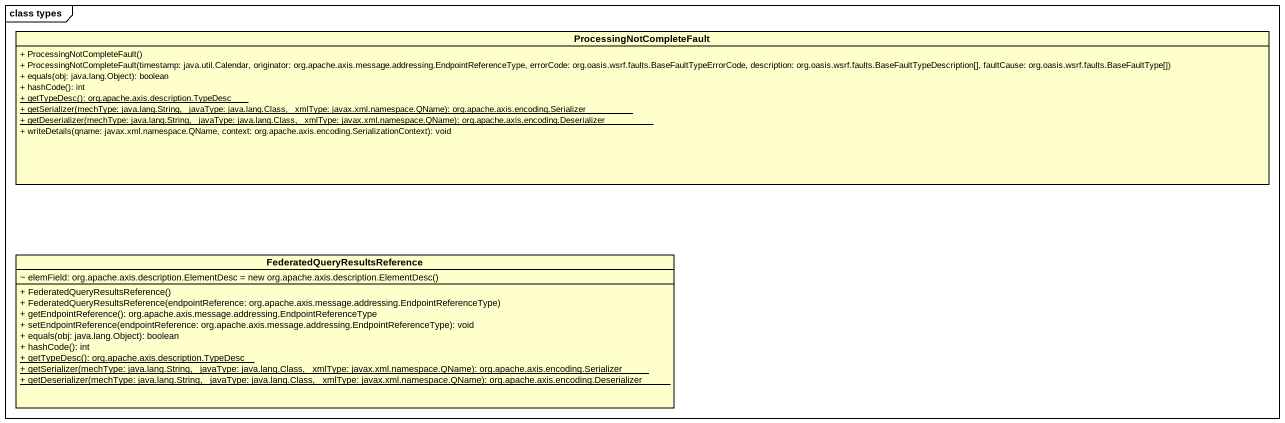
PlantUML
@startuml
mainframe class types
hide circle
hide empty members
skinparam classAttributeIconSize 0
class ProcessingNotCompleteFault {
  + ProcessingNotCompleteFault()
  + ProcessingNotCompleteFault(timestamp: java.util.Calendar, originator: org.apache.axis.message.addressing.EndpointReferenceType, errorCode: org.oasis.wsrf.faults.BaseFaultTypeErrorCode, description: org.oasis.wsrf.faults.BaseFaultTypeDescription[], faultCause: org.oasis.wsrf.faults.BaseFaultType[])
  + equals(obj: java.lang.Object): boolean
  + hashCode(): int
  {static} + getTypeDesc(): org.apache.axis.description.TypeDesc
  {static} + getSerializer(mechType: java.lang.String, _javaType: java.lang.Class, _xmlType: javax.xml.namespace.QName): org.apache.axis.encoding.Serializer
  {static} + getDeserializer(mechType: java.lang.String, _javaType: java.lang.Class, _xmlType: javax.xml.namespace.QName): org.apache.axis.encoding.Deserializer
  + writeDetails(qname: javax.xml.namespace.QName, context: org.apache.axis.encoding.SerializationContext): void
}
class "FederatedQueryResultsReference" as FederatedQueryResultsReferen {
  {field} ~ elemField: org.apache.axis.description.ElementDesc = new org.apache.axis.description.ElementDesc()
  + FederatedQueryResultsReference()
  + FederatedQueryResultsReference(endpointReference: org.apache.axis.message.addressing.EndpointReferenceType)
  + getEndpointReference(): org.apache.axis.message.addressing.EndpointReferenceType
  + setEndpointReference(endpointReference: org.apache.axis.message.addressing.EndpointReferenceType): void
  + equals(obj: java.lang.Object): boolean
  + hashCode(): int
  {static} + getTypeDesc(): org.apache.axis.description.TypeDesc
  {static} + getSerializer(mechType: java.lang.String, _javaType: java.lang.Class, _xmlType: javax.xml.namespace.QName): org.apache.axis.encoding.Serializer
  {static} + getDeserializer(mechType: java.lang.String, _javaType: java.lang.Class, _xmlType: javax.xml.namespace.QName): org.apache.axis.encoding.Deserializer
}
@enduml
